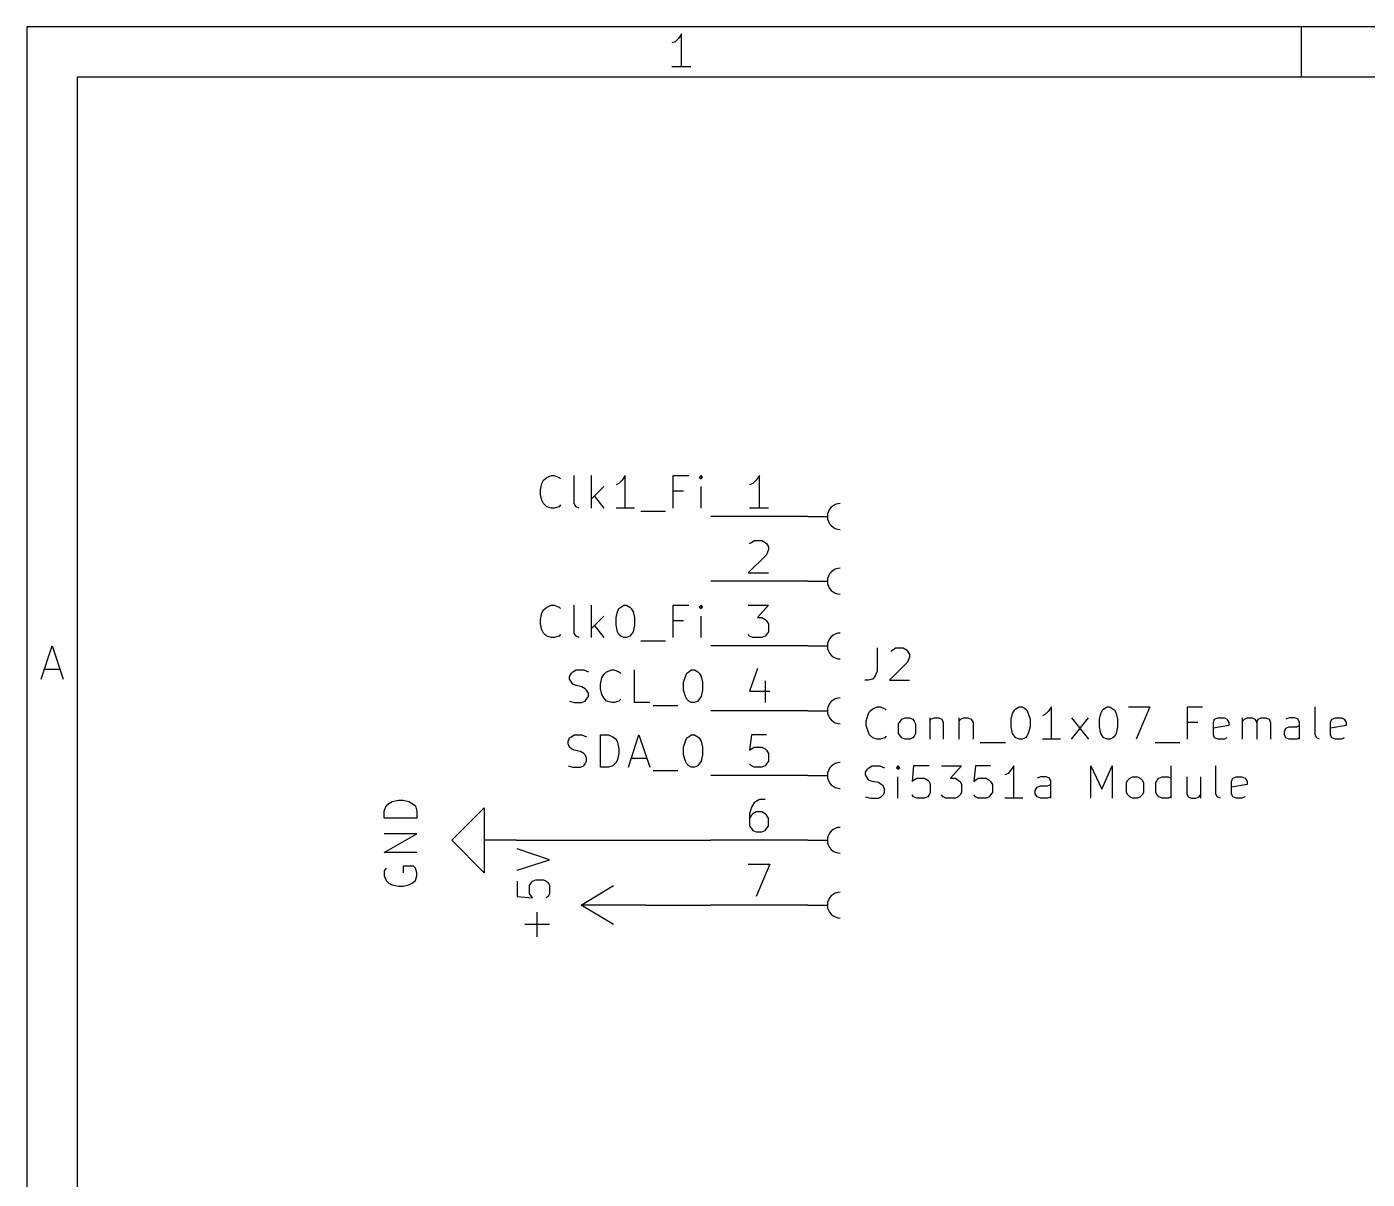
# Model space of a CAD drawing. Extents: x 0.4 to 11.3, y -7.9 to -0.4.
# Drawn here: x 0.394 to 2.463, y -2.173 to -0.394 of the extents above; entities that cross this region are included whole.
import ezdxf

# ---------------------------------------------------------------- set-up
doc = ezdxf.new("R2010")
doc.units = 0
doc.header["$MEASUREMENT"] = 0
for name, color, linetype in [('BLACK', 7, 'CONTINUOUS'), ('CYAN2', 4, 'CONTINUOUS'), ('GREEN2', 3, 'CONTINUOUS'), ('MAGENTA2', 6, 'CONTINUOUS'), ('RED2', 1, 'CONTINUOUS')]:
    doc.layers.add(name, color=color, linetype=linetype)

msp = doc.modelspace()

# ---------------------------------------------------------------- linework, layer by layer
at = {"layer": 'BLACK', "linetype": 'CONTINUOUS'}
for p, q in [((1.189, -1.099), (1.192, -1.094)), ((1.192, -1.094), (1.197, -1.09)), ((1.197, -1.09), (1.204, -1.087)), ((1.204, -1.087), (1.208, -1.087)), ((1.208, -1.087), (1.216, -1.09)), ((1.216, -1.09), (1.218, -1.092)), ((1.239, -1.13), (1.239, -1.087)), ((1.266, -1.137), (1.266, -1.087)), ((1.313, -1.094), (1.308, -1.099)), ((1.318, -1.087), (1.313, -1.094)), ((1.318, -1.137), (1.318, -1.087)), ((1.392, -1.137), (1.392, -1.087)), ((1.392, -1.087), (1.416, -1.087)), ((1.435, -1.087), (1.432, -1.09)), ((1.432, -1.09), (1.435, -1.092)), ((1.437, -1.09), (1.435, -1.087)), ((1.435, -1.087), (1.435, -1.092)), ((1.435, -1.092), (1.437, -1.09)), ((1.187, -1.109), (1.189, -1.099)), ((1.187, -1.116), (1.187, -1.109)), ((1.189, -1.125), (1.187, -1.116)), ((1.285, -1.104), (1.266, -1.123)), ((1.308, -1.099), (1.304, -1.101)), ((1.408, -1.111), (1.392, -1.111)), ((1.435, -1.137), (1.435, -1.104)), ((1.192, -1.13), (1.189, -1.125)), ((1.197, -1.135), (1.192, -1.13)), ((1.204, -1.137), (1.197, -1.135)), ((1.208, -1.137), (1.204, -1.137)), ((1.216, -1.135), (1.208, -1.137)), ((1.218, -1.132), (1.216, -1.135)), ((1.242, -1.135), (1.239, -1.13)), ((1.247, -1.137), (1.242, -1.135)), ((1.27, -1.118), (1.285, -1.137)), ((1.332, -1.137), (1.304, -1.137)), ((1.342, -1.142), (1.38, -1.142)), ((1.187, -1.309), (1.189, -1.299)), ((1.189, -1.299), (1.192, -1.294)), ((1.192, -1.294), (1.197, -1.29)), ((1.197, -1.29), (1.204, -1.287)), ((1.204, -1.287), (1.208, -1.287)), ((1.208, -1.287), (1.216, -1.29)), ((1.216, -1.29), (1.218, -1.292)), ((1.239, -1.33), (1.239, -1.287)), ((1.266, -1.337), (1.266, -1.287)), ((1.304, -1.306), (1.306, -1.297)), ((1.306, -1.297), (1.308, -1.292)), ((1.308, -1.292), (1.311, -1.29)), ((1.311, -1.29), (1.316, -1.287)), ((1.316, -1.287), (1.32, -1.287)), ((1.32, -1.287), (1.325, -1.29)), ((1.325, -1.29), (1.327, -1.292)), ((1.327, -1.292), (1.33, -1.297)), ((1.33, -1.297), (1.332, -1.306)), ((1.392, -1.337), (1.392, -1.287)), ((1.392, -1.287), (1.416, -1.287)), ((1.435, -1.287), (1.432, -1.29)), ((1.432, -1.29), (1.435, -1.292)), ((1.437, -1.29), (1.435, -1.287)), ((1.435, -1.287), (1.435, -1.292)), ((1.435, -1.292), (1.437, -1.29)), ((1.187, -1.316), (1.187, -1.309)), ((1.189, -1.325), (1.187, -1.316)), ((1.285, -1.304), (1.266, -1.323)), ((1.27, -1.318), (1.285, -1.337)), ((1.304, -1.318), (1.304, -1.306)), ((1.306, -1.328), (1.304, -1.318)), ((1.332, -1.318), (1.33, -1.328)), ((1.332, -1.306), (1.332, -1.318)), ((1.408, -1.311), (1.392, -1.311)), ((1.435, -1.337), (1.435, -1.304)), ((1.192, -1.33), (1.189, -1.325)), ((1.197, -1.335), (1.192, -1.33)), ((1.204, -1.337), (1.197, -1.335)), ((1.208, -1.337), (1.204, -1.337)), ((1.216, -1.335), (1.208, -1.337)), ((1.218, -1.332), (1.216, -1.335)), ((1.242, -1.335), (1.239, -1.33)), ((1.247, -1.337), (1.242, -1.335)), ((1.308, -1.332), (1.306, -1.328)), ((1.311, -1.335), (1.308, -1.332)), ((1.316, -1.337), (1.311, -1.335)), ((1.32, -1.337), (1.316, -1.337)), ((1.325, -1.335), (1.32, -1.337)), ((1.327, -1.332), (1.325, -1.335)), ((1.33, -1.328), (1.327, -1.332)), ((1.342, -1.342), (1.38, -1.342)), ((1.232, -1.397), (1.235, -1.392)), ((1.232, -1.401), (1.232, -1.397)), ((1.235, -1.406), (1.232, -1.401)), ((1.235, -1.392), (1.237, -1.39)), ((1.237, -1.409), (1.235, -1.406)), ((1.237, -1.39), (1.242, -1.387)), ((1.242, -1.387), (1.254, -1.387)), ((1.254, -1.387), (1.261, -1.39)), ((1.28, -1.409), (1.282, -1.399)), ((1.282, -1.399), (1.285, -1.394)), ((1.285, -1.394), (1.289, -1.39)), ((1.289, -1.39), (1.297, -1.387)), ((1.297, -1.387), (1.301, -1.387)), ((1.301, -1.387), (1.308, -1.39)), ((1.308, -1.39), (1.311, -1.392)), ((1.332, -1.437), (1.332, -1.387)), ((1.408, -1.406), (1.411, -1.397)), ((1.408, -1.418), (1.408, -1.406)), ((1.411, -1.397), (1.413, -1.392)), ((1.413, -1.392), (1.416, -1.39)), ((1.416, -1.39), (1.42, -1.387)), ((1.42, -1.387), (1.425, -1.387)), ((1.425, -1.387), (1.43, -1.39)), ((1.43, -1.39), (1.432, -1.392)), ((1.432, -1.392), (1.435, -1.397)), ((1.435, -1.397), (1.437, -1.406)), ((1.437, -1.406), (1.437, -1.418)), ((1.242, -1.411), (1.237, -1.409)), ((1.251, -1.413), (1.242, -1.411)), ((1.256, -1.416), (1.251, -1.413)), ((1.258, -1.418), (1.256, -1.416)), ((1.261, -1.423), (1.258, -1.418)), ((1.261, -1.428), (1.261, -1.423)), ((1.28, -1.416), (1.28, -1.409)), ((1.282, -1.425), (1.28, -1.416)), ((1.285, -1.43), (1.282, -1.425)), ((1.411, -1.428), (1.408, -1.418)), ((1.437, -1.418), (1.435, -1.428)), ((1.232, -1.435), (1.239, -1.437)), ((1.239, -1.437), (1.251, -1.437)), ((1.251, -1.437), (1.256, -1.435)), ((1.256, -1.435), (1.258, -1.432)), ((1.258, -1.432), (1.261, -1.428)), ((1.289, -1.435), (1.285, -1.43)), ((1.297, -1.437), (1.289, -1.435)), ((1.301, -1.437), (1.297, -1.437)), ((1.308, -1.435), (1.301, -1.437)), ((1.311, -1.432), (1.308, -1.435)), ((1.356, -1.437), (1.332, -1.437)), ((1.361, -1.442), (1.399, -1.442)), ((1.413, -1.432), (1.411, -1.428)), ((1.416, -1.435), (1.413, -1.432)), ((1.42, -1.437), (1.416, -1.435)), ((1.425, -1.437), (1.42, -1.437)), ((1.43, -1.435), (1.425, -1.437)), ((1.432, -1.432), (1.43, -1.435)), ((1.435, -1.428), (1.432, -1.432)), ((1.232, -1.492), (1.235, -1.49)), ((1.235, -1.49), (1.239, -1.487)), ((1.239, -1.487), (1.251, -1.487)), ((1.251, -1.487), (1.258, -1.49)), ((1.28, -1.537), (1.28, -1.487)), ((1.28, -1.487), (1.292, -1.487)), ((1.292, -1.487), (1.299, -1.49)), ((1.299, -1.49), (1.304, -1.494)), ((1.323, -1.537), (1.339, -1.487)), ((1.339, -1.487), (1.356, -1.537)), ((1.413, -1.492), (1.416, -1.49)), ((1.416, -1.49), (1.42, -1.487)), ((1.42, -1.487), (1.425, -1.487)), ((1.425, -1.487), (1.43, -1.49)), ((1.43, -1.49), (1.432, -1.492)), ((1.23, -1.497), (1.232, -1.492)), ((1.23, -1.501), (1.23, -1.497)), ((1.232, -1.506), (1.23, -1.501)), ((1.235, -1.509), (1.232, -1.506)), ((1.239, -1.511), (1.235, -1.509)), ((1.304, -1.494), (1.306, -1.499)), ((1.306, -1.499), (1.308, -1.509)), ((1.308, -1.509), (1.308, -1.516)), ((1.408, -1.506), (1.411, -1.497)), ((1.408, -1.518), (1.408, -1.506)), ((1.411, -1.497), (1.413, -1.492)), ((1.432, -1.492), (1.435, -1.497)), ((1.435, -1.497), (1.437, -1.506)), ((1.437, -1.506), (1.437, -1.518)), ((1.249, -1.513), (1.239, -1.511)), ((1.254, -1.516), (1.249, -1.513)), ((1.256, -1.518), (1.254, -1.516)), ((1.258, -1.523), (1.256, -1.518)), ((1.256, -1.532), (1.258, -1.528)), ((1.258, -1.528), (1.258, -1.523)), ((1.304, -1.53), (1.299, -1.535)), ((1.306, -1.525), (1.304, -1.53)), ((1.308, -1.516), (1.306, -1.525)), ((1.327, -1.523), (1.351, -1.523)), ((1.411, -1.528), (1.408, -1.518)), ((1.413, -1.532), (1.411, -1.528)), ((1.435, -1.528), (1.432, -1.532)), ((1.437, -1.518), (1.435, -1.528)), ((1.23, -1.535), (1.237, -1.537)), ((1.237, -1.537), (1.249, -1.537)), ((1.249, -1.537), (1.254, -1.535)), ((1.254, -1.535), (1.256, -1.532)), ((1.292, -1.537), (1.28, -1.537)), ((1.299, -1.535), (1.292, -1.537)), ((1.361, -1.542), (1.399, -1.542)), ((1.416, -1.535), (1.413, -1.532)), ((1.42, -1.537), (1.416, -1.535)), ((1.425, -1.537), (1.42, -1.537)), ((1.43, -1.535), (1.425, -1.537)), ((1.432, -1.532), (1.43, -1.535))]:
    msp.add_line(p, q, dxfattribs=at)
at = {"layer": 'CYAN2', "linetype": 'CONTINUOUS'}
for p, q in [((1.707, -1.353), (1.707, -1.389)), ((1.728, -1.358), (1.731, -1.356)), ((1.731, -1.356), (1.735, -1.353)), ((1.735, -1.353), (1.747, -1.353)), ((1.747, -1.353), (1.752, -1.356)), ((1.752, -1.356), (1.754, -1.358)), ((1.754, -1.358), (1.757, -1.363)), ((1.757, -1.363), (1.757, -1.367)), ((1.754, -1.375), (1.726, -1.403)), ((1.757, -1.367), (1.754, -1.375)), ((1.693, -1.403), (1.688, -1.403)), ((1.7, -1.401), (1.693, -1.403)), ((1.704, -1.396), (1.7, -1.401)), ((1.707, -1.389), (1.704, -1.396)), ((1.726, -1.403), (1.757, -1.403)), ((1.695, -1.451), (1.7, -1.447)), ((1.7, -1.447), (1.707, -1.444)), ((1.707, -1.444), (1.712, -1.444)), ((1.712, -1.444), (1.719, -1.447)), ((1.719, -1.447), (1.721, -1.449)), ((1.919, -1.449), (1.921, -1.447)), ((1.921, -1.447), (1.926, -1.444)), ((1.926, -1.444), (1.931, -1.444)), ((1.931, -1.444), (1.936, -1.447)), ((1.936, -1.447), (1.938, -1.449)), ((1.976, -1.444), (1.971, -1.451)), ((1.976, -1.494), (1.976, -1.444)), ((2.055, -1.449), (2.057, -1.447)), ((2.057, -1.447), (2.062, -1.444)), ((2.062, -1.444), (2.066, -1.444)), ((2.066, -1.444), (2.071, -1.447)), ((2.071, -1.447), (2.074, -1.449)), ((2.095, -1.444), (2.128, -1.444)), ((2.128, -1.444), (2.107, -1.494)), ((2.186, -1.494), (2.186, -1.444)), ((2.186, -1.444), (2.209, -1.444)), ((2.383, -1.487), (2.383, -1.444)), ((1.69, -1.466), (1.693, -1.456)), ((1.69, -1.473), (1.69, -1.466)), ((1.693, -1.456), (1.695, -1.451)), ((1.74, -1.47), (1.743, -1.466)), ((1.743, -1.466), (1.745, -1.463)), ((1.745, -1.463), (1.75, -1.461)), ((1.75, -1.461), (1.757, -1.461)), ((1.757, -1.461), (1.762, -1.463)), ((1.762, -1.463), (1.764, -1.466)), ((1.764, -1.466), (1.766, -1.47)), ((1.788, -1.461), (1.788, -1.494)), ((1.788, -1.466), (1.79, -1.463)), ((1.79, -1.463), (1.795, -1.461)), ((1.795, -1.461), (1.802, -1.461)), ((1.802, -1.461), (1.807, -1.463)), ((1.807, -1.463), (1.809, -1.468)), ((1.809, -1.468), (1.809, -1.494)), ((1.833, -1.461), (1.833, -1.494)), ((1.833, -1.466), (1.836, -1.463)), ((1.836, -1.463), (1.84, -1.461)), ((1.84, -1.461), (1.847, -1.461)), ((1.847, -1.461), (1.852, -1.463)), ((1.852, -1.463), (1.855, -1.468)), ((1.855, -1.468), (1.855, -1.494)), ((1.914, -1.463), (1.916, -1.454)), ((1.914, -1.475), (1.914, -1.463)), ((1.916, -1.454), (1.919, -1.449)), ((1.938, -1.449), (1.94, -1.454)), ((1.94, -1.454), (1.943, -1.463)), ((1.943, -1.463), (1.943, -1.475)), ((1.966, -1.456), (1.962, -1.458)), ((1.971, -1.451), (1.966, -1.456)), ((2.007, -1.494), (2.033, -1.461)), ((2.007, -1.461), (2.033, -1.494)), ((2.05, -1.463), (2.052, -1.454)), ((2.05, -1.475), (2.05, -1.463)), ((2.052, -1.454), (2.055, -1.449)), ((2.074, -1.449), (2.076, -1.454)), ((2.076, -1.454), (2.078, -1.463)), ((2.078, -1.463), (2.078, -1.475)), ((2.202, -1.468), (2.186, -1.468)), ((2.226, -1.468), (2.228, -1.463)), ((2.226, -1.487), (2.226, -1.468)), ((2.228, -1.463), (2.233, -1.461)), ((2.233, -1.461), (2.243, -1.461)), ((2.243, -1.461), (2.247, -1.463)), ((2.247, -1.463), (2.25, -1.468)), ((2.25, -1.468), (2.25, -1.473)), ((2.271, -1.494), (2.271, -1.461)), ((2.271, -1.466), (2.274, -1.463)), ((2.274, -1.463), (2.278, -1.461)), ((2.278, -1.461), (2.286, -1.461)), ((2.286, -1.461), (2.29, -1.463)), ((2.29, -1.463), (2.293, -1.468)), ((2.293, -1.468), (2.295, -1.463)), ((2.293, -1.468), (2.293, -1.494)), ((2.295, -1.463), (2.3, -1.461)), ((2.3, -1.461), (2.307, -1.461)), ((2.307, -1.461), (2.312, -1.463)), ((2.312, -1.463), (2.314, -1.468)), ((2.314, -1.468), (2.314, -1.494)), ((2.343, -1.461), (2.338, -1.463)), ((2.352, -1.461), (2.343, -1.461)), ((2.357, -1.463), (2.352, -1.461)), ((2.359, -1.468), (2.357, -1.463)), ((2.359, -1.494), (2.359, -1.468)), ((2.407, -1.468), (2.409, -1.463)), ((2.407, -1.487), (2.407, -1.468)), ((2.409, -1.463), (2.414, -1.461)), ((2.414, -1.461), (2.424, -1.461)), ((2.424, -1.461), (2.428, -1.463)), ((2.428, -1.463), (2.431, -1.468)), ((2.431, -1.468), (2.431, -1.473)), ((1.693, -1.482), (1.69, -1.473)), ((1.695, -1.487), (1.693, -1.482)), ((1.7, -1.492), (1.695, -1.487)), ((1.721, -1.489), (1.719, -1.492)), ((1.74, -1.485), (1.74, -1.47)), ((1.743, -1.489), (1.74, -1.485)), ((1.745, -1.492), (1.743, -1.489)), ((1.764, -1.489), (1.762, -1.492)), ((1.766, -1.485), (1.764, -1.489)), ((1.766, -1.47), (1.766, -1.485)), ((1.916, -1.485), (1.914, -1.475)), ((1.919, -1.489), (1.916, -1.485)), ((1.921, -1.492), (1.919, -1.489)), ((1.938, -1.489), (1.936, -1.492)), ((1.94, -1.485), (1.938, -1.489)), ((1.943, -1.475), (1.94, -1.485)), ((2.052, -1.485), (2.05, -1.475)), ((2.055, -1.489), (2.052, -1.485)), ((2.057, -1.492), (2.055, -1.489)), ((2.074, -1.489), (2.071, -1.492)), ((2.076, -1.485), (2.074, -1.489)), ((2.078, -1.475), (2.076, -1.485)), ((2.25, -1.473), (2.226, -1.477)), ((2.228, -1.492), (2.226, -1.487)), ((2.336, -1.482), (2.338, -1.477)), ((2.336, -1.487), (2.336, -1.482)), ((2.338, -1.492), (2.336, -1.487)), ((2.338, -1.477), (2.343, -1.475)), ((2.343, -1.475), (2.355, -1.475)), ((2.355, -1.475), (2.359, -1.473)), ((2.386, -1.492), (2.383, -1.487)), ((2.431, -1.473), (2.407, -1.477)), ((2.409, -1.492), (2.407, -1.487)), ((1.707, -1.494), (1.7, -1.492)), ((1.712, -1.494), (1.707, -1.494)), ((1.719, -1.492), (1.712, -1.494)), ((1.75, -1.494), (1.745, -1.492)), ((1.757, -1.494), (1.75, -1.494)), ((1.762, -1.492), (1.757, -1.494)), ((1.866, -1.499), (1.905, -1.499)), ((1.926, -1.494), (1.921, -1.492)), ((1.931, -1.494), (1.926, -1.494)), ((1.936, -1.492), (1.931, -1.494)), ((1.99, -1.494), (1.962, -1.494)), ((2.062, -1.494), (2.057, -1.492)), ((2.066, -1.494), (2.062, -1.494)), ((2.071, -1.492), (2.066, -1.494)), ((2.136, -1.499), (2.174, -1.499)), ((2.233, -1.494), (2.228, -1.492)), ((2.243, -1.494), (2.233, -1.494)), ((2.247, -1.492), (2.243, -1.494)), ((2.343, -1.494), (2.338, -1.492)), ((2.355, -1.494), (2.343, -1.494)), ((2.359, -1.492), (2.355, -1.494)), ((2.39, -1.494), (2.386, -1.492)), ((2.414, -1.494), (2.409, -1.492)), ((2.424, -1.494), (2.414, -1.494)), ((2.428, -1.492), (2.424, -1.494)), ((0.949, -1.597), (0.953, -1.593)), ((0.953, -1.593), (0.958, -1.59)), ((0.958, -1.59), (0.968, -1.588)), ((0.968, -1.588), (0.975, -1.588)), ((0.975, -1.588), (0.984, -1.59)), ((0.984, -1.59), (0.989, -1.593)), ((0.989, -1.593), (0.994, -1.597)), ((0.946, -1.605), (0.949, -1.597)), ((0.946, -1.616), (0.946, -1.605)), ((0.994, -1.597), (0.996, -1.605)), ((0.996, -1.605), (0.996, -1.616)), ((0.996, -1.616), (0.946, -1.616)), ((0.946, -1.669), (0.996, -1.64)), ((0.996, -1.64), (0.946, -1.64)), ((0.996, -1.669), (0.946, -1.669)), ((1.201, -1.68), (1.151, -1.663)), ((0.949, -1.693), (0.946, -1.697)), ((0.991, -1.69), (0.975, -1.69)), ((0.975, -1.69), (0.975, -1.7)), ((0.994, -1.693), (0.991, -1.69)), ((0.996, -1.7), (0.994, -1.693)), ((1.151, -1.696), (1.201, -1.68)), ((0.946, -1.697), (0.946, -1.705)), ((0.946, -1.705), (0.949, -1.712)), ((0.949, -1.712), (0.953, -1.716)), ((0.953, -1.716), (0.958, -1.719)), ((0.984, -1.719), (0.989, -1.716)), ((0.989, -1.716), (0.994, -1.712)), ((0.994, -1.712), (0.996, -1.705)), ((0.996, -1.705), (0.996, -1.7)), ((1.151, -1.713), (1.151, -1.737)), ((1.17, -1.72), (1.173, -1.715)), ((1.173, -1.715), (1.175, -1.713)), ((1.175, -1.713), (1.18, -1.711)), ((1.18, -1.711), (1.192, -1.711)), ((1.192, -1.711), (1.196, -1.713)), ((1.196, -1.713), (1.199, -1.715)), ((1.199, -1.715), (1.201, -1.72)), ((0.958, -1.719), (0.968, -1.721)), ((0.968, -1.721), (0.975, -1.721)), ((0.975, -1.721), (0.984, -1.719)), ((1.151, -1.737), (1.175, -1.739)), ((1.17, -1.732), (1.17, -1.72)), ((1.173, -1.737), (1.17, -1.732)), ((1.175, -1.739), (1.173, -1.737)), ((1.199, -1.737), (1.196, -1.739)), ((1.201, -1.732), (1.199, -1.737)), ((1.201, -1.72), (1.201, -1.732)), ((1.182, -1.799), (1.182, -1.761)), ((1.201, -1.78), (1.163, -1.78))]:
    msp.add_line(p, q, dxfattribs=at)
at = {"layer": 'GREEN2', "linetype": 'CONTINUOUS'}
for p, q in [((1.15, -1.65), (1.45, -1.65)), ((1.35, -1.75), (1.45, -1.75))]:
    msp.add_line(p, q, dxfattribs=at)
at = {"layer": 'MAGENTA2', "linetype": 'CONTINUOUS'}
for p, q in [((1.689, -1.545), (1.692, -1.54)), ((1.689, -1.549), (1.689, -1.545)), ((1.692, -1.554), (1.689, -1.549)), ((1.692, -1.54), (1.694, -1.538)), ((1.694, -1.538), (1.699, -1.535)), ((1.699, -1.535), (1.711, -1.535)), ((1.711, -1.535), (1.718, -1.538)), ((1.739, -1.535), (1.737, -1.538)), ((1.737, -1.538), (1.739, -1.54)), ((1.742, -1.538), (1.739, -1.535)), ((1.739, -1.535), (1.739, -1.54)), ((1.739, -1.54), (1.742, -1.538)), ((1.739, -1.585), (1.739, -1.552)), ((1.763, -1.535), (1.761, -1.559)), ((1.787, -1.535), (1.763, -1.535)), ((1.806, -1.535), (1.837, -1.535)), ((1.837, -1.535), (1.82, -1.554)), ((1.859, -1.535), (1.856, -1.559)), ((1.882, -1.535), (1.859, -1.535)), ((1.909, -1.547), (1.904, -1.549)), ((1.913, -1.542), (1.909, -1.547)), ((1.918, -1.535), (1.913, -1.542)), ((1.918, -1.585), (1.918, -1.535)), ((1.959, -1.552), (1.954, -1.554)), ((1.968, -1.552), (1.959, -1.552)), ((1.973, -1.554), (1.968, -1.552)), ((2.037, -1.585), (2.037, -1.535)), ((2.037, -1.535), (2.054, -1.571)), ((2.054, -1.571), (2.07, -1.535)), ((2.07, -1.535), (2.07, -1.585)), ((2.097, -1.554), (2.101, -1.552)), ((2.101, -1.552), (2.109, -1.552)), ((2.109, -1.552), (2.113, -1.554)), ((2.142, -1.554), (2.147, -1.552)), ((2.147, -1.552), (2.156, -1.552)), ((2.156, -1.552), (2.161, -1.554)), ((2.161, -1.585), (2.161, -1.535)), ((2.185, -1.552), (2.185, -1.578)), ((2.206, -1.552), (2.206, -1.585)), ((2.23, -1.578), (2.23, -1.535)), ((2.256, -1.554), (2.261, -1.552)), ((2.261, -1.552), (2.27, -1.552)), ((2.27, -1.552), (2.275, -1.554)), ((1.694, -1.557), (1.692, -1.554)), ((1.699, -1.559), (1.694, -1.557)), ((1.709, -1.561), (1.699, -1.559)), ((1.713, -1.564), (1.709, -1.561)), ((1.716, -1.566), (1.713, -1.564)), ((1.718, -1.571), (1.716, -1.566)), ((1.718, -1.576), (1.718, -1.571)), ((1.761, -1.559), (1.763, -1.557)), ((1.763, -1.557), (1.768, -1.554)), ((1.768, -1.554), (1.78, -1.554)), ((1.78, -1.554), (1.785, -1.557)), ((1.785, -1.557), (1.787, -1.559)), ((1.787, -1.559), (1.789, -1.564)), ((1.789, -1.564), (1.789, -1.576)), ((1.82, -1.554), (1.828, -1.554)), ((1.828, -1.554), (1.832, -1.557)), ((1.832, -1.557), (1.835, -1.559)), ((1.835, -1.559), (1.837, -1.564)), ((1.837, -1.564), (1.837, -1.576)), ((1.856, -1.559), (1.859, -1.557)), ((1.859, -1.557), (1.863, -1.554)), ((1.863, -1.554), (1.875, -1.554)), ((1.875, -1.554), (1.88, -1.557)), ((1.88, -1.557), (1.882, -1.559)), ((1.882, -1.559), (1.885, -1.564)), ((1.885, -1.564), (1.885, -1.576)), ((1.951, -1.573), (1.954, -1.568)), ((1.954, -1.568), (1.959, -1.566)), ((1.959, -1.566), (1.97, -1.566)), ((1.97, -1.566), (1.975, -1.564)), ((1.975, -1.559), (1.973, -1.554)), ((1.975, -1.585), (1.975, -1.559)), ((2.092, -1.561), (2.094, -1.557)), ((2.092, -1.576), (2.092, -1.561)), ((2.094, -1.557), (2.097, -1.554)), ((2.113, -1.554), (2.116, -1.557)), ((2.116, -1.557), (2.118, -1.561)), ((2.118, -1.561), (2.118, -1.576)), ((2.137, -1.561), (2.139, -1.557)), ((2.137, -1.576), (2.137, -1.561)), ((2.139, -1.557), (2.142, -1.554)), ((2.254, -1.559), (2.256, -1.554)), ((2.254, -1.578), (2.254, -1.559)), ((2.278, -1.564), (2.254, -1.568)), ((2.275, -1.554), (2.278, -1.559)), ((2.278, -1.559), (2.278, -1.564)), ((1.689, -1.583), (1.697, -1.585)), ((1.697, -1.585), (1.709, -1.585)), ((1.709, -1.585), (1.713, -1.583)), ((1.713, -1.583), (1.716, -1.58)), ((1.716, -1.58), (1.718, -1.576)), ((1.763, -1.583), (1.761, -1.58)), ((1.768, -1.585), (1.763, -1.583)), ((1.78, -1.585), (1.768, -1.585)), ((1.785, -1.583), (1.78, -1.585)), ((1.787, -1.58), (1.785, -1.583)), ((1.789, -1.576), (1.787, -1.58)), ((1.809, -1.583), (1.806, -1.58)), ((1.813, -1.585), (1.809, -1.583)), ((1.828, -1.585), (1.813, -1.585)), ((1.832, -1.583), (1.828, -1.585)), ((1.835, -1.58), (1.832, -1.583)), ((1.837, -1.576), (1.835, -1.58)), ((1.859, -1.583), (1.856, -1.58)), ((1.863, -1.585), (1.859, -1.583)), ((1.875, -1.585), (1.863, -1.585)), ((1.88, -1.583), (1.875, -1.585)), ((1.882, -1.58), (1.88, -1.583)), ((1.885, -1.576), (1.882, -1.58)), ((1.932, -1.585), (1.904, -1.585)), ((1.951, -1.578), (1.951, -1.573)), ((1.954, -1.583), (1.951, -1.578)), ((1.959, -1.585), (1.954, -1.583)), ((1.97, -1.585), (1.959, -1.585)), ((1.975, -1.583), (1.97, -1.585)), ((2.094, -1.58), (2.092, -1.576)), ((2.097, -1.583), (2.094, -1.58)), ((2.101, -1.585), (2.097, -1.583)), ((2.109, -1.585), (2.101, -1.585)), ((2.113, -1.583), (2.109, -1.585)), ((2.116, -1.58), (2.113, -1.583)), ((2.118, -1.576), (2.116, -1.58)), ((2.139, -1.58), (2.137, -1.576)), ((2.142, -1.583), (2.139, -1.58)), ((2.147, -1.585), (2.142, -1.583)), ((2.156, -1.585), (2.147, -1.585)), ((2.161, -1.583), (2.156, -1.585)), ((2.185, -1.578), (2.187, -1.583)), ((2.187, -1.583), (2.192, -1.585)), ((2.192, -1.585), (2.199, -1.585)), ((2.199, -1.585), (2.204, -1.583)), ((2.204, -1.583), (2.206, -1.58)), ((2.232, -1.583), (2.23, -1.578)), ((2.237, -1.585), (2.232, -1.583)), ((2.256, -1.583), (2.254, -1.578)), ((2.261, -1.585), (2.256, -1.583)), ((2.27, -1.585), (2.261, -1.585)), ((2.275, -1.583), (2.27, -1.585))]:
    msp.add_line(p, q, dxfattribs=at)
at = {"layer": 'RED2', "linetype": 'CONTINUOUS'}
for p, q in [((0.394, -0.394), (0.394, -7.874)), ((11.299, -0.394), (0.394, -0.394)), ((1.4, -0.412), (1.395, -0.417)), ((1.405, -0.405), (1.4, -0.412)), ((1.405, -0.456), (1.405, -0.405)), ((2.362, -0.472), (2.362, -0.394)), ((1.395, -0.417), (1.39, -0.419)), ((0.472, -0.472), (0.472, -7.796)), ((11.221, -0.472), (0.472, -0.472)), ((1.419, -0.456), (1.39, -0.456)), ((1.52, -1.094), (1.515, -1.099)), ((1.525, -1.087), (1.52, -1.094)), ((1.525, -1.137), (1.525, -1.087)), ((1.515, -1.099), (1.51, -1.101)), ((1.539, -1.137), (1.51, -1.137)), ((1.6, -1.15), (1.45, -1.15)), ((1.6, -1.15), (1.63, -1.15)), ((1.51, -1.192), (1.513, -1.19)), ((1.513, -1.19), (1.517, -1.187)), ((1.517, -1.187), (1.529, -1.187)), ((1.529, -1.187), (1.534, -1.19)), ((1.534, -1.19), (1.536, -1.192)), ((1.536, -1.192), (1.539, -1.197)), ((1.539, -1.197), (1.539, -1.201)), ((1.536, -1.209), (1.508, -1.237)), ((1.539, -1.201), (1.536, -1.209)), ((1.508, -1.237), (1.539, -1.237)), ((1.6, -1.25), (1.45, -1.25)), ((1.6, -1.25), (1.63, -1.25)), ((1.508, -1.287), (1.539, -1.287)), ((1.539, -1.287), (1.522, -1.306)), ((1.522, -1.306), (1.529, -1.306)), ((1.529, -1.306), (1.534, -1.309)), ((1.534, -1.309), (1.536, -1.311)), ((1.536, -1.311), (1.539, -1.316)), ((1.539, -1.316), (1.539, -1.328)), ((1.51, -1.335), (1.508, -1.332)), ((1.515, -1.337), (1.51, -1.335)), ((1.529, -1.337), (1.515, -1.337)), ((1.534, -1.335), (1.529, -1.337)), ((1.536, -1.332), (1.534, -1.335)), ((1.539, -1.328), (1.536, -1.332)), ((0.416, -1.401), (0.433, -1.35)), ((0.433, -1.35), (0.45, -1.401)), ((1.6, -1.35), (1.45, -1.35)), ((1.6, -1.35), (1.63, -1.35)), ((0.42, -1.386), (0.445, -1.386)), ((1.522, -1.385), (1.51, -1.42)), ((1.534, -1.404), (1.534, -1.437)), ((1.51, -1.42), (1.541, -1.42)), ((1.6, -1.45), (1.45, -1.45)), ((1.6, -1.45), (1.63, -1.45)), ((1.513, -1.487), (1.51, -1.511)), ((1.536, -1.487), (1.513, -1.487)), ((1.51, -1.511), (1.513, -1.509)), ((1.513, -1.509), (1.517, -1.506)), ((1.517, -1.506), (1.529, -1.506)), ((1.529, -1.506), (1.534, -1.509)), ((1.534, -1.509), (1.536, -1.511)), ((1.536, -1.511), (1.539, -1.516)), ((1.539, -1.528), (1.536, -1.532)), ((1.539, -1.516), (1.539, -1.528)), ((1.6, -1.55), (1.45, -1.55)), ((1.513, -1.535), (1.51, -1.532)), ((1.517, -1.537), (1.513, -1.535)), ((1.529, -1.537), (1.517, -1.537)), ((1.534, -1.535), (1.529, -1.537)), ((1.536, -1.532), (1.534, -1.535)), ((1.6, -1.55), (1.63, -1.55)), ((1.517, -1.592), (1.513, -1.599)), ((1.52, -1.59), (1.517, -1.592)), ((1.525, -1.587), (1.52, -1.59)), ((1.534, -1.587), (1.525, -1.587)), ((1.05, -1.65), (1.1, -1.6)), ((1.1, -1.6), (1.1, -1.65)), ((1.513, -1.599), (1.51, -1.609)), ((1.51, -1.609), (1.51, -1.628)), ((1.513, -1.611), (1.51, -1.616)), ((1.515, -1.609), (1.513, -1.611)), ((1.52, -1.606), (1.515, -1.609)), ((1.529, -1.606), (1.52, -1.606)), ((1.534, -1.609), (1.529, -1.606)), ((1.536, -1.611), (1.534, -1.609)), ((1.539, -1.616), (1.536, -1.611)), ((1.51, -1.628), (1.513, -1.632)), ((1.513, -1.632), (1.515, -1.635)), ((1.534, -1.635), (1.536, -1.632)), ((1.536, -1.632), (1.539, -1.628)), ((1.539, -1.628), (1.539, -1.616)), ((1.1, -1.7), (1.05, -1.65)), ((1.15, -1.65), (1.1, -1.65)), ((1.1, -1.65), (1.1, -1.7)), ((1.6, -1.65), (1.45, -1.65)), ((1.515, -1.635), (1.52, -1.637)), ((1.52, -1.637), (1.529, -1.637)), ((1.529, -1.637), (1.534, -1.635)), ((1.6, -1.65), (1.63, -1.65)), ((1.508, -1.687), (1.541, -1.687)), ((1.541, -1.687), (1.52, -1.737)), ((1.25, -1.75), (1.3, -1.72)), ((1.3, -1.78), (1.25, -1.75)), ((1.35, -1.75), (1.25, -1.75)), ((1.6, -1.75), (1.45, -1.75)), ((1.6, -1.75), (1.63, -1.75))]:
    msp.add_line(p, q, dxfattribs=at)
at = {"layer": 'RED2'}
for centre in [(1.65, -1.15), (1.65, -1.25), (1.65, -1.35), (1.65, -1.45), (1.65, -1.55), (1.65, -1.65), (1.65, -1.75)]:
    msp.add_arc(centre, 0.02, -269.9, -90.1, dxfattribs=at)

doc.saveas('drawing.dxf')
